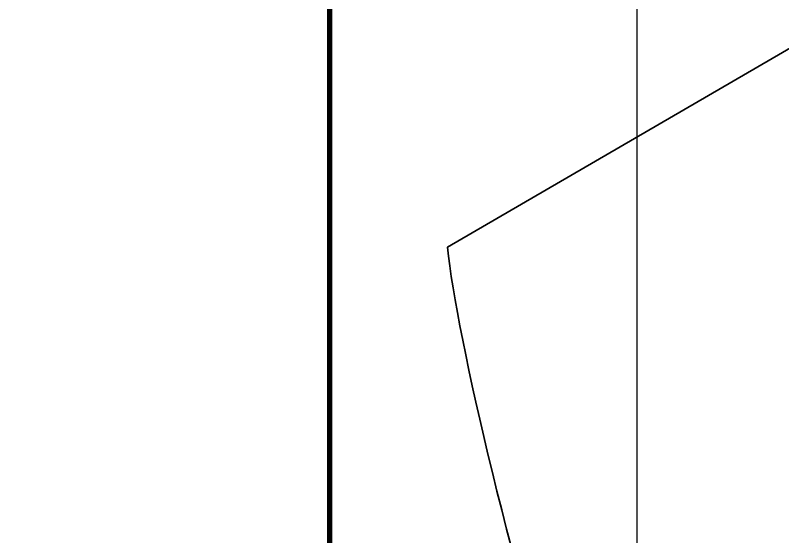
# Model space of a CAD drawing. Header units: inches. Extents: x -20.7 to 76.3, y -55.2 to 19.1.
# Drawn here: x -4.679 to -3.963, y 8.292 to 8.777 of the extents above; entities that cross this region are included whole.
import ezdxf

# ---------------------------------------------------------------- set-up
doc = ezdxf.new("R2010")
doc.units = ezdxf.units.IN
doc.header["$MEASUREMENT"] = 0
for name, color, linetype, lineweight in [('G-ANNO-TTLB', 7, 'Continuous', 0), ('LOGOS', 7, 'Continuous', 0), ('TYVEK', 7, 'Continuous', 0)]:
    doc.layers.add(name, color=color, linetype=linetype, lineweight=lineweight)

msp = doc.modelspace()

# ---------------------------------------------------------------- hatches: boundary and pattern name
at = {"layer": 'G-ANNO-TTLB', "true_color": 0xff00ff, "transparency": 33554687}
h = msp.add_hatch(color=6, dxfattribs=at)
edge = h.paths.add_edge_path()
edge.add_spline(control_points=[(20.03424, -15.13455), (20.03424, -15.13455), (-20.6658, -15.13455), (-20.6658, -15.13455), (-20.6658, -15.13455), (-20.6658, 19.00075), (-20.6658, 19.00075), (-20.6658, 19.00075), (20.03424, 19.00075), (20.03424, 19.00075), (20.03424, 19.00075), (20.03424, -15.13455), (20.03424, -15.13455)], knot_values=[0, 0, 0, 0, 1, 1, 1, 2, 2, 2, 3, 3, 3, 4, 4, 4, 4], degree=3, periodic=0)
edge = h.paths.add_edge_path()
edge.add_spline(control_points=[(-20.54076, 18.87571), (-20.54076, 18.87571), (-20.54076, -15.00951), (-20.54076, -15.00951), (-20.54076, -15.00951), (19.9092, -15.00951), (19.9092, -15.00951), (19.9092, -15.00951), (19.9092, 18.87571), (19.9092, 18.87571), (19.9092, 18.87571), (-20.54076, 18.87571), (-20.54076, 18.87571)], knot_values=[0, 0, 0, 0, 1, 1, 1, 2, 2, 2, 3, 3, 3, 4, 4, 4, 4], degree=3, periodic=0)
edge.add_line((-20.54076, 18.87571), (-20.54076, 18.87571))

# ---------------------------------------------------------------- linework, layer by layer
at = {"layer": 'G-ANNO-TTLB'}
for points in [[(20.03424, -15.13455), (20.03424, -15.13455), (-20.6658, -15.13455), (-20.6658, -15.13455), (-20.6658, -15.13455), (-20.6658, 19.00075), (-20.6658, 19.00075), (-20.6658, 19.00075), (20.03424, 19.00075), (20.03424, 19.00075), (20.03424, 19.00075), (20.03424, -15.13455), (20.03424, -15.13455)], [(-20.54076, 18.87571), (-20.54076, 18.87571), (-20.54076, -15.00951), (-20.54076, -15.00951), (-20.54076, -15.00951), (19.9092, -15.00951), (19.9092, -15.00951), (19.9092, -15.00951), (19.9092, 18.87571), (19.9092, 18.87571), (19.9092, 18.87571), (-20.54076, 18.87571), (-20.54076, 18.87571)]]:
    msp.add_open_spline(points, degree=3, knots=[0, 0, 0, 0, 1, 1, 1, 2, 2, 2, 3, 3, 3, 4, 4, 4, 4], dxfattribs=at)
at = {"layer": 'LOGOS', "color": 8, "lineweight": 0, "true_color": 0x808080}
msp.add_open_spline([(-3.94069, 8.75621), (-3.92264, 8.58725), (-3.73477, 7.87805), (-3.59746, 7.79879), (-3.57471, 7.78566), (-3.55058, 7.7882), (-3.5261, 7.80227), (-3.5261, 7.80227), (-3.86148, 7.60745), (-3.86148, 7.60745), (-3.88597, 7.59338), (-3.91009, 7.59081), (-3.93285, 7.60394), (-4.07015, 7.68323), (-4.25803, 8.3924), (-4.27608, 8.56135), (-4.27608, 8.56135), (-3.94069, 8.75621), (-3.94069, 8.75621)], degree=3, knots=[0, 0, 0, 0, 1, 1, 1, 2, 2, 2, 3, 3, 3, 4, 4, 4, 5, 5, 5, 6, 6, 6, 6], dxfattribs=at)
at = {"layer": 'LOGOS'}
msp.add_open_spline([(-3.94069, 8.75621), (-3.92264, 8.58725), (-3.73477, 7.87805), (-3.59746, 7.79879), (-3.57471, 7.78566), (-3.55058, 7.7882), (-3.5261, 7.80227), (-3.5261, 7.80227), (-3.86148, 7.60745), (-3.86148, 7.60745), (-3.88597, 7.59338), (-3.91009, 7.59081), (-3.93285, 7.60394), (-4.07015, 7.68323), (-4.25803, 8.3924), (-4.27608, 8.56135), (-4.27608, 8.56135), (-3.94069, 8.75621), (-3.94069, 8.75621)], degree=3, knots=[0, 0, 0, 0, 1, 1, 1, 2, 2, 2, 3, 3, 3, 4, 4, 4, 5, 5, 5, 6, 6, 6, 6], dxfattribs=at)
at = {"layer": 'LOGOS', "color": 250, "lineweight": 35, "true_color": 0x231f20}
msp.add_open_spline([(-3.94069, 8.75621), (-3.92264, 8.58725), (-3.73477, 7.87805), (-3.59746, 7.79879), (-3.57471, 7.78566), (-3.55058, 7.7882), (-3.5261, 7.80227), (-3.5261, 7.80227), (-3.86148, 7.60745), (-3.86148, 7.60745), (-3.88597, 7.59338), (-3.91009, 7.59081), (-3.93285, 7.60394), (-4.07015, 7.68323), (-4.25803, 8.3924), (-4.27608, 8.56135), (-4.27608, 8.56135), (-3.94069, 8.75621), (-3.94069, 8.75621)], degree=3, knots=[0, 0, 0, 0, 1, 1, 1, 2, 2, 2, 3, 3, 3, 4, 4, 4, 5, 5, 5, 6, 6, 6, 6], dxfattribs=at)
at = {"layer": 'TYVEK', "color": 18, "lineweight": 60, "true_color": 0x000000}
msp.add_line((-4.38693, 7.55971), (-4.38693, 9.5568), dxfattribs=at)
at = {"layer": 'TYVEK', "color": 18, "lineweight": 25, "true_color": 0x000000}
for p, q in [((-4.3847, 8.23577), (-4.3847, 9.54868)), ((-4.38375, 7.16347), (-4.38375, 9.54528))]:
    msp.add_line(p, q, dxfattribs=at)
at = {"layer": 'TYVEK', "color": 33, "lineweight": 25, "true_color": 0xcc9966}
msp.add_line((-4.09919, 7.72416), (-4.09919, 9.38351), dxfattribs=at)

doc.saveas('drawing.dxf')
